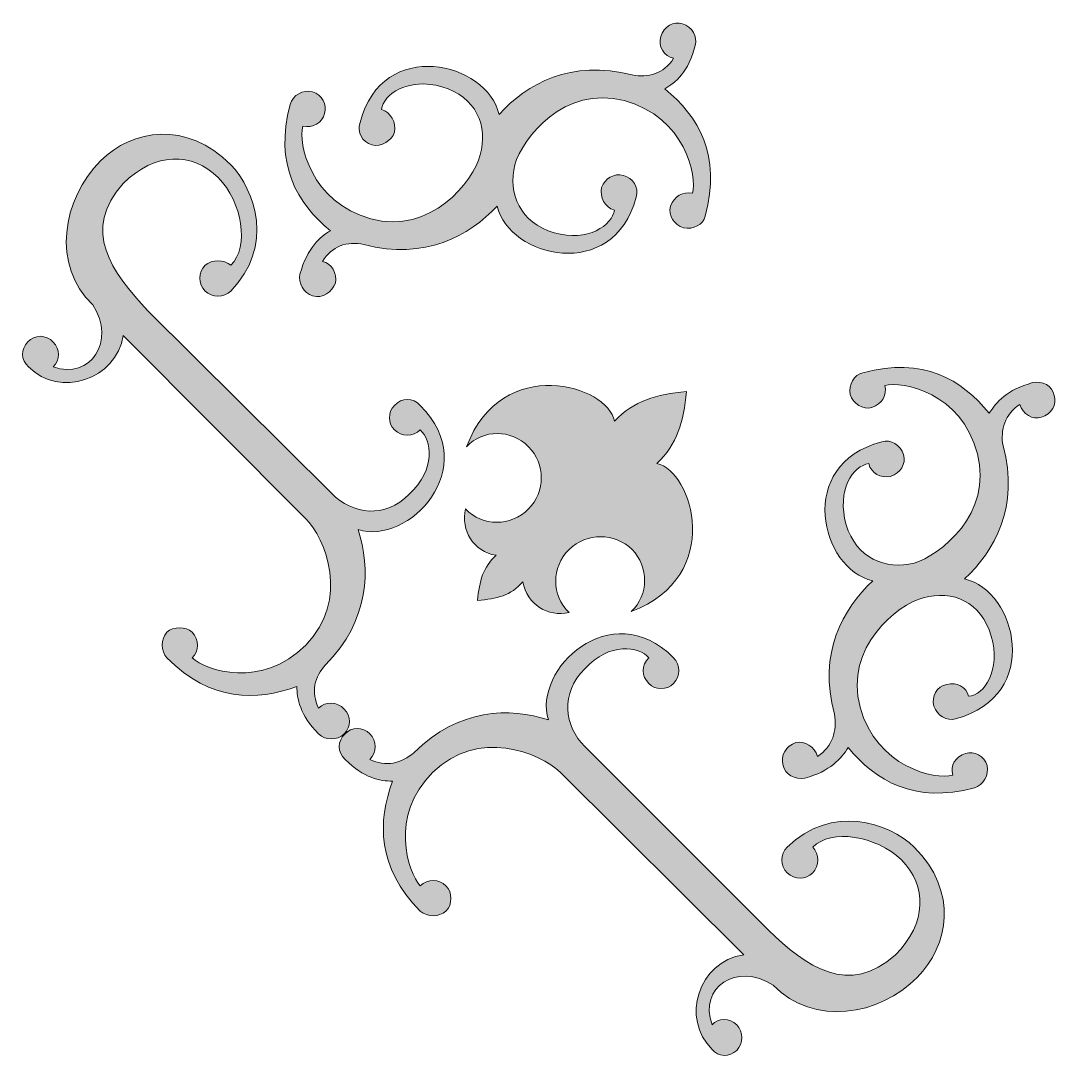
# Model space of a CAD drawing. Header units: inches. Extents: x -261 to 856, y -138 to 979.
import ezdxf

# ---------------------------------------------------------------- set-up
doc = ezdxf.new("R2010")
doc.units = ezdxf.units.IN
doc.header["$MEASUREMENT"] = 0
doc.layers.add('图层 1', color=7, linetype='Continuous')

# ---------------------------------------------------------------- blocks, each defined once
blk = doc.blocks.new('block 2')
at = {"layer": '图层 1', "true_color": 0xffffff}
h = blk.add_hatch(color=7, dxfattribs=at)
h.dxf.hatch_style = 2
edge = h.paths.add_edge_path()
edge.add_spline(control_points=[(72.9, 752.9), (61.2, 746.5), (48.4, 734.8), (39.9, 706.1), (37.8, 696.6), (44.1, 685.9), (53.7, 682.7), (64.4, 679.6), (75, 687), (78.2, 696.6), (80.3, 707.2), (73.9, 717.8), (64.4, 719.9), (73.9, 735.9), (90.9, 742.3), (109, 738), (174.9, 721), (222.7, 747.6), (252.5, 779.5), (265.3, 724.2), (378, 696.6), (402.4, 789), (405.6, 799.7), (399.2, 810.3), (388.6, 812.4), (379, 815.6), (368.4, 809.2), (365.2, 799.7), (363.1, 789), (368.4, 778.4), (379, 775.2), (376.9, 759.3), (350.3, 740.1), (314.2, 750.8), (277, 761.4), (264.2, 793.3), (271.6, 824.1), (280.1, 852.8), (324.8, 910.2), (389.6, 893.2), (455.6, 875.1), (468.3, 811.4), (463, 793.3), (453.4, 795.4), (442.8, 790.1), (439.6, 779.5), (436.4, 768.8), (443.9, 759.3), (453.4, 756.1), (464.1, 754), (474.7, 759.3), (476.8, 768.8), (494.9, 834.8), (469.4, 876.2), (433.2, 906), (444.9, 912.4), (458.8, 924.1), (466.2, 952.8), (468.3, 962.3), (463, 972.9), (452.4, 976.1), (442.8, 979.3), (432.2, 972.9), (429, 962.3), (425.8, 951.7), (432.2, 941.1), (442.8, 938.9), (432.2, 921.9), (415.2, 917.7), (398.1, 920.9), (332.2, 937.9), (284.4, 911.3), (254.6, 878.3), (241.9, 934.7), (129.2, 962.3), (104.8, 869.8), (101.5, 859.2), (106.9, 848.6), (117.5, 845.4), (128.1, 843.3), (138.8, 849.6), (142, 859.2), (144.1, 869.8), (137.7, 880.5), (128.1, 883.7), (129.2, 899.6), (156.8, 918.7), (193, 908.1), (230.2, 897.5), (242.9, 865.6), (234.4, 834.8), (227, 806.1), (181.3, 748.6), (116.4, 765.7), (51.6, 783.7), (37.8, 847.5), (43.1, 865.6), (53.7, 863.5), (64.3, 868.8), (66.5, 879.4), (69.7, 889), (63.3, 899.6), (53.7, 902.8), (43.1, 904.9), (32.5, 899.6), (29.3, 889), (12.3, 824.1), (36.7, 782.7), (72.9, 752.9)], knot_values=[0, 0, 0, 0, 1, 1, 1, 2, 2, 2, 3, 3, 3, 4, 4, 4, 5, 5, 5, 6, 6, 6, 7, 7, 7, 8, 8, 8, 9, 9, 9, 10, 10, 10, 11, 11, 11, 12, 12, 12, 13, 13, 13, 14, 14, 14, 15, 15, 15, 16, 16, 16, 17, 17, 17, 18, 18, 18, 19, 19, 19, 20, 20, 20, 21, 21, 21, 22, 22, 22, 23, 23, 23, 24, 24, 24, 25, 25, 25, 26, 26, 26, 27, 27, 27, 28, 28, 28, 29, 29, 29, 30, 30, 30, 31, 31, 31, 32, 32, 32, 33, 33, 33, 34, 34, 34, 35, 35, 35, 36, 36, 36, 36], degree=3, periodic=1)
h = blk.add_hatch(color=7, dxfattribs=at)
h.dxf.hatch_style = 2
edge = h.paths.add_edge_path()
edge.add_spline(control_points=[(87.7, 237.3), (80.3, 245.8), (67.5, 245.8), (60.1, 238.4), (51.6, 255.4), (55.8, 272.4), (67.5, 285.1), (115.4, 333), (116.4, 389.3), (102.6, 430.8), (156.8, 413.8), (237.6, 496.7), (169.6, 564.7), (162.2, 573.2), (149.4, 573.2), (142, 564.7), (134.5, 557.3), (134.5, 545.6), (142, 538.2), (149.4, 530.7), (162.2, 530.7), (169.6, 538.2), (182.4, 527.5), (186.6, 495.6), (157.9, 469.1), (131.3, 442.5), (97.3, 446.7), (73.9, 470.1), (73.9, 470.1), (-123.8, 666.8), (-123.8, 666.8), (-163.2, 708.2), (-196.1, 754), (-150.4, 803.9), (-116.4, 837.9), (-76, 837.9), (-48.3, 810.3), (-21.8, 783.7), (-14.3, 735.9), (-34.5, 715.7), (-42, 722.1), (-54.7, 722.1), (-62.2, 715.7), (-69.6, 708.2), (-69.6, 695.5), (-62.2, 688), (-54.7, 680.6), (-42, 680.6), (-34.5, 688), (12.3, 735.9), (-7.9, 796.5), (-34.5, 824.1), (-82.3, 872), (-140.8, 862.4), (-174.8, 828.4), (-216.3, 786.9), (-228, 715.7), (-183.4, 673.2), (-157.8, 633.8), (-185.5, 592.4), (-225.9, 606.2), (-218.4, 613.6), (-218.4, 625.3), (-225.9, 632.8), (-233.3, 641.3), (-246.1, 641.3), (-253.5, 632.8), (-261, 625.3), (-261, 613.6), (-252.4, 606.2), (-219.5, 572.2), (-157.8, 592.4), (-150.4, 640.2), (-150.4, 640.2), (46.3, 442.5), (46.3, 442.5), (67.5, 422.3), (94.1, 354.3), (46.3, 306.4), (-0.5, 258.6), (-62.2, 278.8), (-76, 292.6), (-68.5, 300), (-68.5, 311.7), (-76, 320.2), (-83.4, 326.6), (-96.2, 326.6), (-103.6, 320.2), (-110, 312.8), (-110, 300), (-103.6, 292.6), (-55.8, 244.8), (-6.9, 245.8), (36.7, 261.8), (36.7, 249), (39.9, 230.9), (60.1, 210.7), (67.5, 203.3), (80.3, 203.3), (87.7, 210.7), (95.2, 218.2), (95.2, 229.9), (87.7, 237.3)], knot_values=[0, 0, 0, 0, 1, 1, 1, 2, 2, 2, 3, 3, 3, 4, 4, 4, 5, 5, 5, 6, 6, 6, 7, 7, 7, 8, 8, 8, 9, 9, 9, 10, 10, 10, 11, 11, 11, 12, 12, 12, 13, 13, 13, 14, 14, 14, 15, 15, 15, 16, 16, 16, 17, 17, 17, 18, 18, 18, 19, 19, 19, 20, 20, 20, 21, 21, 21, 22, 22, 22, 23, 23, 23, 24, 24, 24, 25, 25, 25, 26, 26, 26, 27, 27, 27, 28, 28, 28, 29, 29, 29, 30, 30, 30, 31, 31, 31, 32, 32, 32, 33, 33, 33, 34, 34, 34, 34], degree=3, periodic=1)
h = blk.add_hatch(color=7, dxfattribs=at)
h.dxf.hatch_style = 2
edge = h.paths.add_edge_path()
edge.add_spline(control_points=[(424.7, 502), (447.1, 523.3), (453.4, 546.7), (456.6, 579.6), (423.7, 576.4), (400.3, 570.1), (379, 547.7), (372.6, 586), (257.8, 621.1), (219.6, 520.1), (237.6, 539.2), (267.4, 539.2), (286.5, 520.1), (304.6, 502), (304.6, 471.2), (286.5, 453.1), (267.4, 434), (236.6, 434), (218.5, 453.1), (213.2, 429.7), (227, 407.4), (251.4, 403.1), (237.6, 390.4), (233.4, 375.5), (231.3, 354.3), (252.5, 356.4), (267.4, 359.6), (280.1, 374.5), (285.5, 350), (306.7, 336.2), (330.1, 341.5), (311, 359.6), (311, 390.4), (330.1, 409.5), (349.3, 427.6), (379, 427.6), (398.1, 409.5), (416.2, 390.4), (416.2, 360.6), (397.1, 342.5), (498.1, 380.8), (463, 494.6), (424.7, 502)], knot_values=[0, 0, 0, 0, 1, 1, 1, 2, 2, 2, 3, 3, 3, 4, 4, 4, 5, 5, 5, 6, 6, 6, 7, 7, 7, 8, 8, 8, 9, 9, 9, 10, 10, 10, 11, 11, 11, 12, 12, 12, 13, 13, 13, 14, 14, 14, 14], degree=3, periodic=1)
h = blk.add_hatch(color=7, dxfattribs=at)
h.dxf.hatch_style = 2
edge = h.paths.add_edge_path()
edge.add_spline(control_points=[(853.1, 575.4), (851, 586), (840.4, 591.3), (829.8, 589.2), (802.1, 581.7), (790.4, 567.9), (783, 556.2), (753.2, 592.4), (711.8, 617.9), (646.9, 599.8), (637.3, 597.7), (631, 587.1), (633.1, 576.4), (636.3, 566.9), (646.9, 559.4), (656.5, 562.6), (667.1, 565.8), (673.5, 576.4), (670.3, 586), (689.4, 591.3), (753.2, 578.6), (770.2, 512.6), (787.2, 447.8), (729.8, 403.1), (702.2, 394.6), (671.3, 387.2), (639.5, 400), (628.8, 436.1), (618.2, 473.3), (636.3, 499.9), (653.3, 502), (655.4, 491.4), (666, 486.1), (676.7, 488.2), (687.3, 491.4), (693.7, 502), (690.5, 511.6), (687.3, 522.2), (676.7, 528.6), (667.1, 525.4), (573.6, 501), (601.2, 388.3), (657.5, 375.5), (625.6, 345.7), (598, 297.9), (616.1, 232), (619.3, 213.9), (614, 196.9), (598, 186.3), (594.8, 196.9), (584.2, 203.3), (574.6, 201.2), (564, 198), (557.6, 187.3), (560.8, 176.7), (562.9, 167.2), (573.6, 160.8), (584.2, 162.9), (611.8, 170.3), (623.5, 184.2), (631, 195.9), (660.7, 159.7), (702.2, 135.3), (767, 152.3), (776.6, 155.5), (783, 166.1), (780.8, 176.7), (777.7, 186.3), (767, 192.7), (757.5, 189.5), (746.8, 186.3), (740.5, 176.7), (743.6, 166.1), (724.5, 160.8), (661.8, 174.6), (643.7, 239.4), (626.7, 304.3), (684.1, 350), (711.8, 357.4), (743.6, 365.9), (774.5, 353.2), (785.1, 316), (795.7, 279.8), (777.7, 252.2), (760.7, 251.1), (758.5, 260.7), (747.9, 267.1), (737.3, 263.9), (726.6, 261.8), (720.3, 251.1), (723.4, 240.5), (726.6, 229.9), (737.3, 224.6), (746.8, 226.7), (840.4, 252.2), (812.7, 364.9), (756.4, 377.6), (788.3, 407.4), (815.9, 455.2), (797.9, 521.2), (794.7, 538.2), (800, 555.2), (815.9, 565.8), (819.1, 555.2), (829.8, 548.8), (839.3, 552), (850, 555.2), (856.3, 565.8), (853.1, 575.4)], knot_values=[0, 0, 0, 0, 1, 1, 1, 2, 2, 2, 3, 3, 3, 4, 4, 4, 5, 5, 5, 6, 6, 6, 7, 7, 7, 8, 8, 8, 9, 9, 9, 10, 10, 10, 11, 11, 11, 12, 12, 12, 13, 13, 13, 14, 14, 14, 15, 15, 15, 16, 16, 16, 17, 17, 17, 18, 18, 18, 19, 19, 19, 20, 20, 20, 21, 21, 21, 22, 22, 22, 23, 23, 23, 24, 24, 24, 25, 25, 25, 26, 26, 26, 27, 27, 27, 28, 28, 28, 29, 29, 29, 30, 30, 30, 31, 31, 31, 32, 32, 32, 33, 33, 33, 34, 34, 34, 35, 35, 35, 36, 36, 36, 36], degree=3, periodic=1)
h = blk.add_hatch(color=7, dxfattribs=at)
h.dxf.hatch_style = 2
edge = h.paths.add_edge_path()
edge.add_spline(control_points=[(565.1, 88.5), (557.6, 81), (557.6, 68.3), (565.1, 60.8), (573.6, 53.4), (585.2, 53.4), (592.7, 60.8), (600.1, 68.3), (600.1, 81), (592.7, 88.5), (612.9, 108.7), (660.7, 101.2), (688.4, 74.7), (716, 47), (716, 6.6), (682, -27.4), (632, -73.1), (585.2, -40.1), (544.9, -0.8), (544.9, -0.8), (347.1, 196.9), (347.1, 196.9), (324.8, 219.2), (320.5, 254.3), (347.1, 280.9), (373.7, 309.6), (405.6, 305.3), (416.2, 292.6), (407.7, 285.1), (407.7, 272.4), (416.2, 265), (422.6, 257.5), (435.4, 257.5), (442.8, 265), (450.3, 272.4), (450.3, 285.1), (442.8, 292.6), (374.8, 360.6), (290.8, 279.8), (307.8, 225.6), (266.3, 239.4), (211, 238.4), (163.2, 190.5), (149.4, 178.8), (132.4, 174.6), (115.4, 183.1), (122.8, 190.5), (122.8, 203.3), (115.4, 210.7), (107.9, 218.2), (95.2, 218.2), (88.8, 210.7), (80.3, 203.3), (80.3, 190.5), (88.8, 183.1), (109, 162.9), (126, 159.7), (139.8, 159.7), (123.9, 116.1), (122.8, 67.2), (169.6, 19.4), (178.1, 13), (189.8, 13), (197.2, 19.4), (204.7, 26.8), (204.7, 39.6), (197.2, 47), (189.8, 54.5), (178.1, 54.5), (169.6, 47), (156.8, 60.8), (135.6, 122.5), (183.4, 169.3), (231.3, 217.1), (299.3, 190.5), (320.5, 169.3), (320.5, 169.3), (518.3, -27.4), (518.3, -27.4), (469.4, -34.8), (450.3, -96.5), (484.3, -129.4), (490.6, -138), (503.4, -138), (510.8, -130.5), (518.3, -123.1), (518.3, -110.3), (510.8, -102.9), (503.4, -95.4), (490.6, -95.4), (484.3, -102.9), (469.4, -62.5), (510.8, -34.8), (550.2, -60.3), (593.7, -105), (665, -93.3), (705.4, -51.8), (739.4, -17.8), (750, 40.7), (702.2, 88.5), (674.6, 115.1), (612.9, 135.3), (565.1, 88.5)], knot_values=[0, 0, 0, 0, 1, 1, 1, 2, 2, 2, 3, 3, 3, 4, 4, 4, 5, 5, 5, 6, 6, 6, 7, 7, 7, 8, 8, 8, 9, 9, 9, 10, 10, 10, 11, 11, 11, 12, 12, 12, 13, 13, 13, 14, 14, 14, 15, 15, 15, 16, 16, 16, 17, 17, 17, 18, 18, 18, 19, 19, 19, 20, 20, 20, 21, 21, 21, 22, 22, 22, 23, 23, 23, 24, 24, 24, 25, 25, 25, 26, 26, 26, 27, 27, 27, 28, 28, 28, 29, 29, 29, 30, 30, 30, 31, 31, 31, 32, 32, 32, 33, 33, 33, 34, 34, 34, 34], degree=3, periodic=1)
at = {"layer": '图层 1', "lineweight": 0}
for points, knots in [([(72.9, 752.9), (61.2, 746.5), (48.4, 734.8), (39.9, 706.1), (37.8, 696.6), (44.1, 685.9), (53.7, 682.7), (64.4, 679.6), (75, 687), (78.2, 696.6), (80.3, 707.2), (73.9, 717.8), (64.4, 719.9), (73.9, 735.9), (90.9, 742.3), (109, 738), (174.9, 721), (222.7, 747.6), (252.5, 779.5), (265.3, 724.2), (378, 696.6), (402.4, 789), (405.6, 799.7), (399.2, 810.3), (388.6, 812.4), (379, 815.6), (368.4, 809.2), (365.2, 799.7), (363.1, 789), (368.4, 778.4), (379, 775.2), (376.9, 759.3), (350.3, 740.1), (314.2, 750.8), (277, 761.4), (264.2, 793.3), (271.6, 824.1), (280.1, 852.8), (324.8, 910.2), (389.6, 893.2), (455.6, 875.1), (468.3, 811.4), (463, 793.3), (453.4, 795.4), (442.8, 790.1), (439.6, 779.5), (436.4, 768.8), (443.9, 759.3), (453.4, 756.1), (464.1, 754), (474.7, 759.3), (476.8, 768.8), (494.9, 834.8), (469.4, 876.2), (433.2, 906), (444.9, 912.4), (458.8, 924.1), (466.2, 952.8), (468.3, 962.3), (463, 972.9), (452.4, 976.1), (442.8, 979.3), (432.2, 972.9), (429, 962.3), (425.8, 951.7), (432.2, 941.1), (442.8, 938.9), (432.2, 921.9), (415.2, 917.7), (398.1, 920.9), (332.2, 937.9), (284.4, 911.3), (254.6, 878.3), (241.9, 934.7), (129.2, 962.3), (104.8, 869.8), (101.5, 859.2), (106.9, 848.6), (117.5, 845.4), (128.1, 843.3), (138.8, 849.6), (142, 859.2), (144.1, 869.8), (137.7, 880.5), (128.1, 883.7), (129.2, 899.6), (156.8, 918.7), (193, 908.1), (230.2, 897.5), (242.9, 865.6), (234.4, 834.8), (227, 806.1), (181.3, 748.6), (116.4, 765.7), (51.6, 783.7), (37.8, 847.5), (43.1, 865.6), (53.7, 863.5), (64.3, 868.8), (66.5, 879.4), (69.7, 889), (63.3, 899.6), (53.7, 902.8), (43.1, 904.9), (32.5, 899.6), (29.3, 889), (12.3, 824.1), (36.7, 782.7), (72.9, 752.9)], [0, 0, 0, 0, 1, 1, 1, 2, 2, 2, 3, 3, 3, 4, 4, 4, 5, 5, 5, 6, 6, 6, 7, 7, 7, 8, 8, 8, 9, 9, 9, 10, 10, 10, 11, 11, 11, 12, 12, 12, 13, 13, 13, 14, 14, 14, 15, 15, 15, 16, 16, 16, 17, 17, 17, 18, 18, 18, 19, 19, 19, 20, 20, 20, 21, 21, 21, 22, 22, 22, 23, 23, 23, 24, 24, 24, 25, 25, 25, 26, 26, 26, 27, 27, 27, 28, 28, 28, 29, 29, 29, 30, 30, 30, 31, 31, 31, 32, 32, 32, 33, 33, 33, 34, 34, 34, 35, 35, 35, 36, 36, 36, 36]), ([(87.7, 237.3), (80.3, 245.8), (67.5, 245.8), (60.1, 238.4), (51.6, 255.4), (55.8, 272.4), (67.5, 285.1), (115.4, 333), (116.4, 389.3), (102.6, 430.8), (156.8, 413.8), (237.6, 496.7), (169.6, 564.7), (162.2, 573.2), (149.4, 573.2), (142, 564.7), (134.5, 557.3), (134.5, 545.6), (142, 538.2), (149.4, 530.7), (162.2, 530.7), (169.6, 538.2), (182.4, 527.5), (186.6, 495.6), (157.9, 469.1), (131.3, 442.5), (97.3, 446.7), (73.9, 470.1), (73.9, 470.1), (-123.8, 666.8), (-123.8, 666.8), (-163.2, 708.2), (-196.1, 754), (-150.4, 803.9), (-116.4, 837.9), (-76, 837.9), (-48.3, 810.3), (-21.8, 783.7), (-14.3, 735.9), (-34.5, 715.7), (-42, 722.1), (-54.7, 722.1), (-62.2, 715.7), (-69.6, 708.2), (-69.6, 695.5), (-62.2, 688), (-54.7, 680.6), (-42, 680.6), (-34.5, 688), (12.3, 735.9), (-7.9, 796.5), (-34.5, 824.1), (-82.3, 872), (-140.8, 862.4), (-174.8, 828.4), (-216.3, 786.9), (-228, 715.7), (-183.4, 673.2), (-157.8, 633.8), (-185.5, 592.4), (-225.9, 606.2), (-218.4, 613.6), (-218.4, 625.3), (-225.9, 632.8), (-233.3, 641.3), (-246.1, 641.3), (-253.5, 632.8), (-261, 625.3), (-261, 613.6), (-252.4, 606.2), (-219.5, 572.2), (-157.8, 592.4), (-150.4, 640.2), (-150.4, 640.2), (46.3, 442.5), (46.3, 442.5), (67.5, 422.3), (94.1, 354.3), (46.3, 306.4), (-0.5, 258.6), (-62.2, 278.8), (-76, 292.6), (-68.5, 300), (-68.5, 311.7), (-76, 320.2), (-83.4, 326.6), (-96.2, 326.6), (-103.6, 320.2), (-110, 312.8), (-110, 300), (-103.6, 292.6), (-55.8, 244.8), (-6.9, 245.8), (36.7, 261.8), (36.7, 249), (39.9, 230.9), (60.1, 210.7), (67.5, 203.3), (80.3, 203.3), (87.7, 210.7), (95.2, 218.2), (95.2, 229.9), (87.7, 237.3)], [0, 0, 0, 0, 1, 1, 1, 2, 2, 2, 3, 3, 3, 4, 4, 4, 5, 5, 5, 6, 6, 6, 7, 7, 7, 8, 8, 8, 9, 9, 9, 10, 10, 10, 11, 11, 11, 12, 12, 12, 13, 13, 13, 14, 14, 14, 15, 15, 15, 16, 16, 16, 17, 17, 17, 18, 18, 18, 19, 19, 19, 20, 20, 20, 21, 21, 21, 22, 22, 22, 23, 23, 23, 24, 24, 24, 25, 25, 25, 26, 26, 26, 27, 27, 27, 28, 28, 28, 29, 29, 29, 30, 30, 30, 31, 31, 31, 32, 32, 32, 33, 33, 33, 34, 34, 34, 34]), ([(424.7, 502), (447.1, 523.3), (453.4, 546.7), (456.6, 579.6), (423.7, 576.4), (400.3, 570.1), (379, 547.7), (372.6, 586), (257.8, 621.1), (219.6, 520.1), (237.6, 539.2), (267.4, 539.2), (286.5, 520.1), (304.6, 502), (304.6, 471.2), (286.5, 453.1), (267.4, 434), (236.6, 434), (218.5, 453.1), (213.2, 429.7), (227, 407.4), (251.4, 403.1), (237.6, 390.4), (233.4, 375.5), (231.3, 354.3), (252.5, 356.4), (267.4, 359.6), (280.1, 374.5), (285.5, 350), (306.7, 336.2), (330.1, 341.5), (311, 359.6), (311, 390.4), (330.1, 409.5), (349.3, 427.6), (379, 427.6), (398.1, 409.5), (416.2, 390.4), (416.2, 360.6), (397.1, 342.5), (498.1, 380.8), (463, 494.6), (424.7, 502)], [0, 0, 0, 0, 1, 1, 1, 2, 2, 2, 3, 3, 3, 4, 4, 4, 5, 5, 5, 6, 6, 6, 7, 7, 7, 8, 8, 8, 9, 9, 9, 10, 10, 10, 11, 11, 11, 12, 12, 12, 13, 13, 13, 14, 14, 14, 14]), ([(853.1, 575.4), (851, 586), (840.4, 591.3), (829.8, 589.2), (802.1, 581.7), (790.4, 567.9), (783, 556.2), (753.2, 592.4), (711.8, 617.9), (646.9, 599.8), (637.3, 597.7), (631, 587.1), (633.1, 576.4), (636.3, 566.9), (646.9, 559.4), (656.5, 562.6), (667.1, 565.8), (673.5, 576.4), (670.3, 586), (689.4, 591.3), (753.2, 578.6), (770.2, 512.6), (787.2, 447.8), (729.8, 403.1), (702.2, 394.6), (671.3, 387.2), (639.5, 400), (628.8, 436.1), (618.2, 473.3), (636.3, 499.9), (653.3, 502), (655.4, 491.4), (666, 486.1), (676.7, 488.2), (687.3, 491.4), (693.7, 502), (690.5, 511.6), (687.3, 522.2), (676.7, 528.6), (667.1, 525.4), (573.6, 501), (601.2, 388.3), (657.5, 375.5), (625.6, 345.7), (598, 297.9), (616.1, 232), (619.3, 213.9), (614, 196.9), (598, 186.3), (594.8, 196.9), (584.2, 203.3), (574.6, 201.2), (564, 198), (557.6, 187.3), (560.8, 176.7), (562.9, 167.2), (573.6, 160.8), (584.2, 162.9), (611.8, 170.3), (623.5, 184.2), (631, 195.9), (660.7, 159.7), (702.2, 135.3), (767, 152.3), (776.6, 155.5), (783, 166.1), (780.8, 176.7), (777.7, 186.3), (767, 192.7), (757.5, 189.5), (746.8, 186.3), (740.5, 176.7), (743.6, 166.1), (724.5, 160.8), (661.8, 174.6), (643.7, 239.4), (626.7, 304.3), (684.1, 350), (711.8, 357.4), (743.6, 365.9), (774.5, 353.2), (785.1, 316), (795.7, 279.8), (777.7, 252.2), (760.7, 251.1), (758.5, 260.7), (747.9, 267.1), (737.3, 263.9), (726.6, 261.8), (720.3, 251.1), (723.4, 240.5), (726.6, 229.9), (737.3, 224.6), (746.8, 226.7), (840.4, 252.2), (812.7, 364.9), (756.4, 377.6), (788.3, 407.4), (815.9, 455.2), (797.9, 521.2), (794.7, 538.2), (800, 555.2), (815.9, 565.8), (819.1, 555.2), (829.8, 548.8), (839.3, 552), (850, 555.2), (856.3, 565.8), (853.1, 575.4)], [0, 0, 0, 0, 1, 1, 1, 2, 2, 2, 3, 3, 3, 4, 4, 4, 5, 5, 5, 6, 6, 6, 7, 7, 7, 8, 8, 8, 9, 9, 9, 10, 10, 10, 11, 11, 11, 12, 12, 12, 13, 13, 13, 14, 14, 14, 15, 15, 15, 16, 16, 16, 17, 17, 17, 18, 18, 18, 19, 19, 19, 20, 20, 20, 21, 21, 21, 22, 22, 22, 23, 23, 23, 24, 24, 24, 25, 25, 25, 26, 26, 26, 27, 27, 27, 28, 28, 28, 29, 29, 29, 30, 30, 30, 31, 31, 31, 32, 32, 32, 33, 33, 33, 34, 34, 34, 35, 35, 35, 36, 36, 36, 36]), ([(565.1, 88.5), (557.6, 81), (557.6, 68.3), (565.1, 60.8), (573.6, 53.4), (585.2, 53.4), (592.7, 60.8), (600.1, 68.3), (600.1, 81), (592.7, 88.5), (612.9, 108.7), (660.7, 101.2), (688.4, 74.7), (716, 47), (716, 6.6), (682, -27.4), (632, -73.1), (585.2, -40.1), (544.9, -0.8), (544.9, -0.8), (347.1, 196.9), (347.1, 196.9), (324.8, 219.2), (320.5, 254.3), (347.1, 280.9), (373.7, 309.6), (405.6, 305.3), (416.2, 292.6), (407.7, 285.1), (407.7, 272.4), (416.2, 265), (422.6, 257.5), (435.4, 257.5), (442.8, 265), (450.3, 272.4), (450.3, 285.1), (442.8, 292.6), (374.8, 360.6), (290.8, 279.8), (307.8, 225.6), (266.3, 239.4), (211, 238.4), (163.2, 190.5), (149.4, 178.8), (132.4, 174.6), (115.4, 183.1), (122.8, 190.5), (122.8, 203.3), (115.4, 210.7), (107.9, 218.2), (95.2, 218.2), (88.8, 210.7), (80.3, 203.3), (80.3, 190.5), (88.8, 183.1), (109, 162.9), (126, 159.7), (139.8, 159.7), (123.9, 116.1), (122.8, 67.2), (169.6, 19.4), (178.1, 13), (189.8, 13), (197.2, 19.4), (204.7, 26.8), (204.7, 39.6), (197.2, 47), (189.8, 54.5), (178.1, 54.5), (169.6, 47), (156.8, 60.8), (135.6, 122.5), (183.4, 169.3), (231.3, 217.1), (299.3, 190.5), (320.5, 169.3), (320.5, 169.3), (518.3, -27.4), (518.3, -27.4), (469.4, -34.8), (450.3, -96.5), (484.3, -129.4), (490.6, -138), (503.4, -138), (510.8, -130.5), (518.3, -123.1), (518.3, -110.3), (510.8, -102.9), (503.4, -95.4), (490.6, -95.4), (484.3, -102.9), (469.4, -62.5), (510.8, -34.8), (550.2, -60.3), (593.7, -105), (665, -93.3), (705.4, -51.8), (739.4, -17.8), (750, 40.7), (702.2, 88.5), (674.6, 115.1), (612.9, 135.3), (565.1, 88.5)], [0, 0, 0, 0, 1, 1, 1, 2, 2, 2, 3, 3, 3, 4, 4, 4, 5, 5, 5, 6, 6, 6, 7, 7, 7, 8, 8, 8, 9, 9, 9, 10, 10, 10, 11, 11, 11, 12, 12, 12, 13, 13, 13, 14, 14, 14, 15, 15, 15, 16, 16, 16, 17, 17, 17, 18, 18, 18, 19, 19, 19, 20, 20, 20, 21, 21, 21, 22, 22, 22, 23, 23, 23, 24, 24, 24, 25, 25, 25, 26, 26, 26, 27, 27, 27, 28, 28, 28, 29, 29, 29, 30, 30, 30, 31, 31, 31, 32, 32, 32, 33, 33, 33, 34, 34, 34, 34])]:
    blk.add_open_spline(points, degree=3, knots=knots, dxfattribs=at)

msp = doc.modelspace()

# ---------------------------------------------------------------- block references
at = {"layer": '图层 1'}
msp.add_blockref('block 2', (0, 0), dxfattribs=at)

doc.saveas('drawing.dxf')
